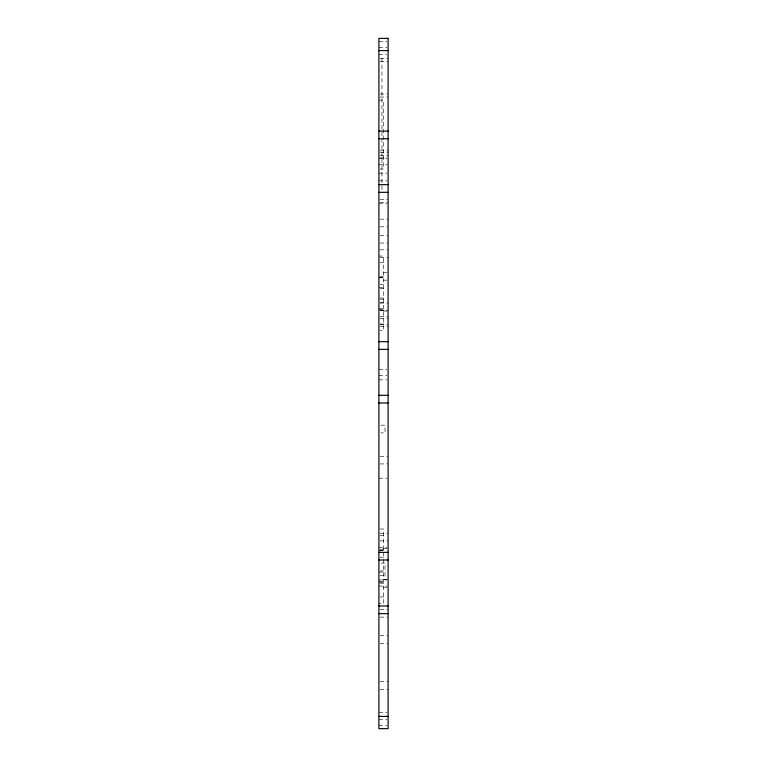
<?xml version="1.0" encoding="UTF-8"?>
<svg xmlns="http://www.w3.org/2000/svg" width="767" height="767" viewBox="0 0 767 767"><rect width="100%" height="100%" fill="white"/><g stroke="black" fill="none" stroke-linecap="round" stroke-linejoin="round"><path stroke-width="0.58" stroke-dasharray="3.83 2.88" d="M378.908 41.418L386.952 41.418M378.908 47.544L386.952 47.544M378.908 54.438L386.952 54.438M380.048 58.321L388.092 58.321M380.048 61.389L388.092 61.389M380.048 93.977L388.092 93.977M380.048 97.045L388.092 97.045M378.908 100.103L383.5 100.103L383.5 169.047L380.048 169.047M380.048 150.188L388.092 150.188M380.048 152.192L388.092 152.192M380.048 155.26L388.092 155.26M380.048 157.849L386.952 157.849M378.908 158.654L386.952 158.644M378.908 164.771L386.952 164.761M378.908 173.169L386.952 173.169M378.908 180.83L386.952 180.83M380.048 199.276L388.092 199.276M380.048 202.344L388.092 202.344M378.908 203.811L386.952 203.811M380.048 219.18L388.092 219.18M380.048 226.84L388.092 226.84M380.048 235.373L388.092 235.373M380.048 243.034L388.092 243.034M380.048 249.821L388.092 249.821M378.908 256.073L383.5 256.073L383.5 330.577L380.048 330.577M380.048 257.482L388.092 257.482M380.048 262.611L383.5 262.611M383.5 272.486L386.952 272.486M380.048 276.369L383.5 276.369M378.908 277.491L383.5 277.491M378.908 277.74L383.5 277.74M383.5 280.147L386.952 280.147M380.048 284.279L383.5 284.279M378.908 287.491L383.5 287.491M380.048 288.613L383.5 288.613M380.048 298.037L383.5 298.037M380.048 299.159L383.5 299.159M380.048 302.371L383.5 302.371M380.048 303.07L388.092 303.07M378.908 308.909L383.5 308.909M378.908 309.159L383.5 309.159M380.048 310.28L386.952 310.29M380.048 310.731L388.092 310.731M383.5 311.057L386.952 311.057M380.048 316.637L388.092 316.637M380.048 318.717L388.092 318.717M380.048 324.038L383.5 324.038M380.048 324.297L388.092 324.297M380.048 326.378L388.092 326.378M378.908 369.282L386.952 369.282M378.908 375.408L386.952 375.408M378.908 379.847L386.952 379.847M380.95 425.196L385.034 425.196L385.034 432.856L380.95 432.856M380.048 456.269L388.092 456.269M380.048 463.93L388.092 463.93M378.908 478.205L386.952 478.205M380.048 529.009L383.5 529.009L383.5 603.514L378.908 603.514M380.048 533.209L388.092 533.209M380.048 535.548L383.5 535.548M380.048 540.869L388.092 540.869M378.908 547.763L386.952 547.763M383.5 548.53L388.092 548.53M380.048 549.306L383.5 549.306M380.048 550.428L383.5 550.428M378.908 550.677L383.5 550.677M380.048 557.216L383.5 557.216M380.95 563.083L385.034 563.083L385.034 579.938M380.048 570.974L383.5 570.974M378.908 572.096L383.5 572.096M380.048 575.308L383.5 575.308M383.5 579.564L388.092 579.564M378.908 579.938L386.952 579.938M378.908 581.846L383.5 581.846M378.908 582.095L383.5 582.095M380.048 583.217L383.5 583.217M378.908 586.065L386.952 586.065M383.5 587.225L388.092 587.225M380.048 596.975L383.5 596.975M380.048 609.477L388.092 609.477M380.048 617.138L388.092 617.138M380.048 635.709L388.092 635.709M380.048 643.369L388.092 643.369M380.048 681.671L388.092 681.671M380.048 689.332L388.092 689.332M378.908 712.562L386.952 712.562M378.908 719.456L386.952 719.456M378.908 725.582L386.952 725.582M381.966 58.254L381.966 191.031"/><path stroke-width="1.15" d="M378.908 50.603L388.092 50.603M378.908 131.099L388.092 131.099M378.908 138.75L388.092 138.75M378.908 184.665L388.092 184.665M378.908 192.325L388.092 192.325M378.908 341.698L388.092 341.698M378.908 349.359L388.092 349.359M378.908 395.321L388.092 395.321M378.908 402.982L388.092 402.982M378.908 552.355L388.092 552.355M378.908 560.015L388.092 560.015M378.908 605.978L388.092 605.978M378.908 613.638L388.092 613.638M378.908 716.397L388.092 716.397M388.092 38.35L378.908 38.35L378.908 728.65L388.092 728.65L388.092 38.35"/></g></svg>
